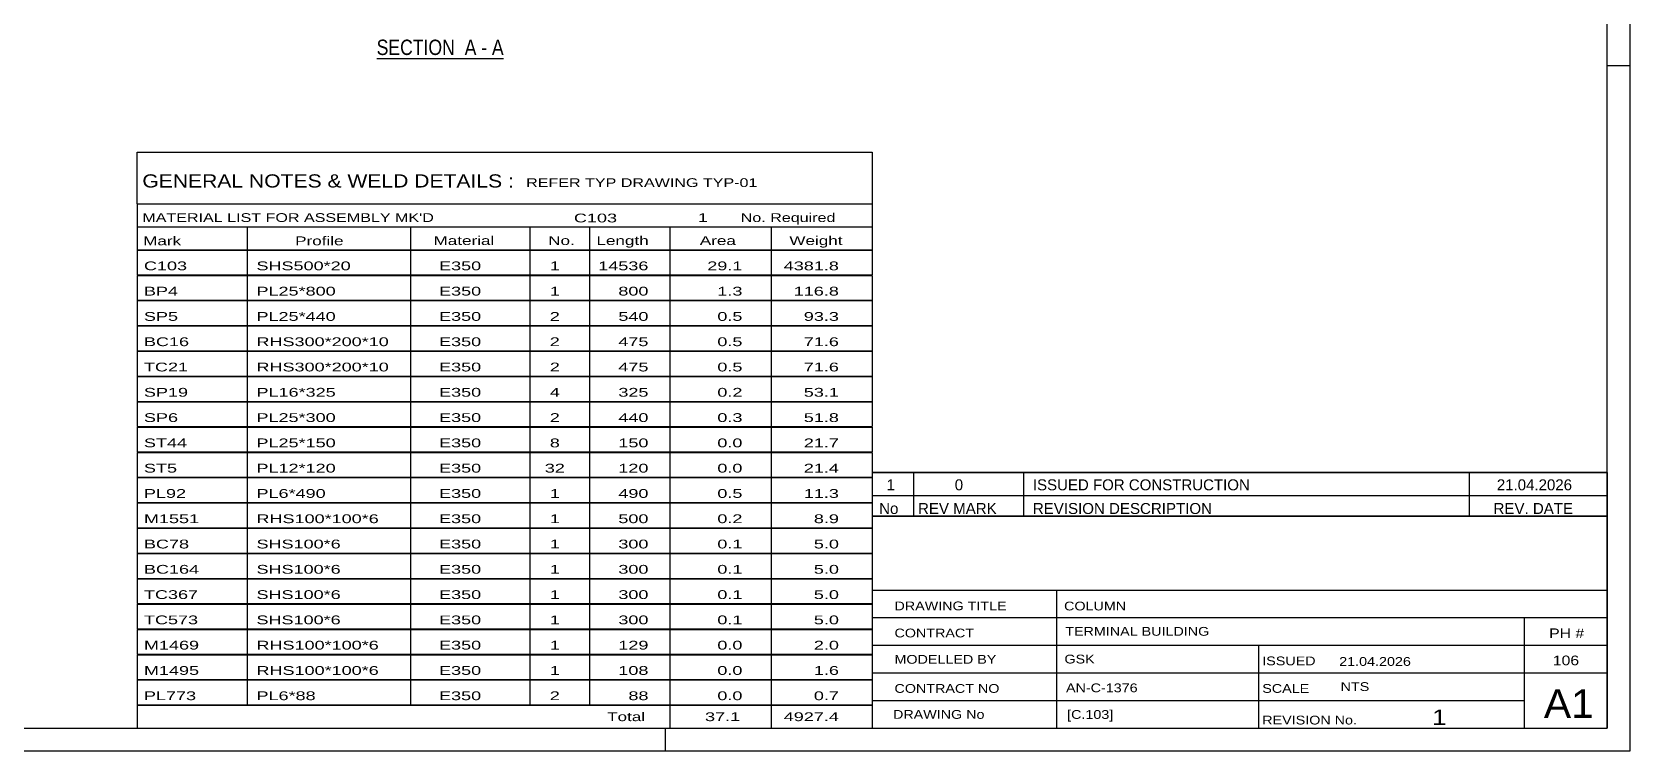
# Model space of a CAD drawing. Header units: millimetres. Extents: x -133 to 461, y -173 to 247.
# Drawn here: x 113 to 460.9, y -172.8 to -16.4 of the extents above; entities that cross this region are included whole.
import ezdxf

# ---------------------------------------------------------------- set-up
doc = ezdxf.new("R2010")
doc.units = ezdxf.units.MM
doc.styles.add('Arial Narrow', font='ARIALN.TTF', dxfattribs={"height": 0.2})

# ---------------------------------------------------------------- blocks, each defined once
blk = doc.blocks.new('Unknown-284928886-1134')
at = {"color": 5, "linetype": 'Continuous'}
for p, q in [((460.88, -172.79), (460.88, 247.21)), ((455.88, -167.79), (455.88, 242.21)), ((460.88, -23.79), (455.88, -23.79)), ((-128.12, -167.79), (455.88, -167.79)), ((250.88, -172.79), (250.88, -167.79)), ((-133.12, -172.79), (460.88, -172.79))]:
    blk.add_line(p, q, dxfattribs=at)
blk = doc.blocks.new('Unknown-284928886-17 - 3036')
at = {"color": 6, "linetype": 'Continuous'}
blk.add_line((188.04, -22.16), (215.68, -22.16), dxfattribs=at)
at = {"color": 0, "linetype": 'Continuous'}
blk.add_wipeout([(206.15, -21.41), (206.15, -17.91), (188.04, -17.91), (188.04, -21.41)], dxfattribs=at)
at = {"color": 7, "linetype": 'Continuous', "style": 'Arial Narrow'}
blk.add_text('SECTION ', height=3.34, dxfattribs=at).set_placement((188.04, -21.41))
at = {"color": 0, "linetype": 'Continuous'}
blk.add_wipeout([(209.75, -21.41), (209.75, -17.91), (207.2, -17.91), (207.2, -21.41)], dxfattribs=at)
blk.add_wipeout([(212.08, -21.41), (212.08, -17.91), (210.8, -17.91), (210.8, -21.41)], dxfattribs=at)
at = {"color": 7, "linetype": 'Continuous', "style": 'Arial Narrow'}
blk.add_text('A', height=3.34, dxfattribs=at).set_placement((207.2, -21.41))
at = {"color": 0, "linetype": 'Continuous'}
blk.add_wipeout([(215.68, -21.41), (215.68, -17.91), (213.13, -17.91), (213.13, -21.41)], dxfattribs=at)
at = {"color": 7, "linetype": 'Continuous', "style": 'Arial Narrow'}
for s, p in [('-', (210.8, -21.41)), ('A', (213.13, -21.41))]:
    blk.add_text(s, height=3.34, dxfattribs=at).set_placement(p)
blk = doc.blocks.new('Unknown-284928886-13457')
at = {"color": 7, "linetype": 'Continuous'}
for p, q in [((295.88, -121.74), (295.88, -167.79)), ((295.88, -121.74), (455.88, -121.74)), ((455.88, -121.79), (455.88, -167.79)), ((295.88, -137.79), (455.88, -137.79)), ((336.02, -137.79), (336.02, -167.79)), ((295.88, -143.79), (455.88, -143.79)), ((437.88, -167.74), (437.88, -143.74)), ((295.88, -149.79), (455.88, -149.79)), ((380.02, -149.79), (380.02, -167.79)), ((295.88, -155.79), (455.88, -155.79)), ((295.88, -161.79), (437.88, -161.79)), ((295.88, -167.79), (455.88, -167.79))]:
    blk.add_line(p, q, dxfattribs=at)
at = {"color": 7, "style": 'Arial Narrow'}
for s, height, width, p in [('DRAWING TITLE', 1.9089, 1.425378, (300.76, -142.19)), ('COLUMN', 1.909, 1.425378, (337.68, -142.21)), ('TERMINAL BUILDING', 1.9089, 1.425378, (337.94, -147.72)), ('CONTRACT', 1.909, 1.425378, (300.76, -148.08)), ('MODELLED BY', 1.9089, 1.425378, (300.76, -153.81)), ('GSK', 1.909, 1.425378, (337.76, -153.75)), ('ISSUED', 1.909, 1.425378, (380.82, -154.15)), ('21.04.2026', 1.909, 1.425378, (397.57, -154.27)), ('CONTRACT NO', 1.9089, 1.425378, (300.76, -160.14)), ('AN-C-1376', 1.909, 1.425378, (338.1, -160.01)), ('SCALE', 1.909, 1.425378, (380.82, -160.14)), ('A1', 6.204, 1.25, (442.12, -165.59)), ('DRAWING No', 1.909, 1.425378, (300.44, -165.79)), ('[C.103]', 1.909, 1.425378, (338.34, -165.8)), ('REVISION No.', 1.9089, 1.425378, (380.82, -167.02)), ('1', 3.34, 1.5, (417.79, -167.11))]:
    blk.add_text(s, height=height, dxfattribs=dict(at, width=width)).set_placement(p)
at = {"color": 7, "linetype": 'Continuous', "style": 'Arial Narrow'}
for s, height, width, p in [('PH #', 2.1, 1.42538, (443.28, -148.24)), ('106', 2.1, 1.42538, (444.07, -154.14)), ('NTS', 1.909, 1.425378, (397.88, -159.74))]:
    blk.add_text(s, height=height, dxfattribs=dict(at, width=width)).set_placement(p)
blk = doc.blocks.new('Unknown-284928886-13458')
at = {"color": 7, "linetype": 'Continuous'}
for p, q in [((295.88, -112.24), (455.88, -112.24)), ((455.88, -112.24), (295.88, -112.24)), ((295.88, -112.24), (295.88, -117.24)), ((304.88, -112.24), (304.88, -117.24)), ((328.88, -112.24), (328.88, -117.24)), ((425.88, -112.24), (425.88, -117.24)), ((455.88, -112.24), (455.88, -117.24)), ((295.88, -117.24), (455.88, -117.24)), ((295.88, -117.24), (295.88, -121.74)), ((295.88, -117.24), (455.88, -117.24)), ((304.88, -117.24), (304.88, -121.74)), ((328.88, -117.24), (328.88, -121.74)), ((425.88, -117.24), (425.88, -121.74)), ((455.88, -117.24), (455.88, -121.74)), ((455.88, -121.74), (295.88, -121.74))]:
    blk.add_line(p, q, dxfattribs=at)
at = {"color": 7, "linetype": 'Continuous', "style": 'Arial Narrow'}
for s, height, width, p in [('1', 2.39, 1.196471, (299.04, -116.09)), ('0', 2.39, 1.196471, (313.88, -116.09)), ('ISSUED FOR CONSTRUCTION', 2.3861, 1.196471, (330.88, -116.09)), ('21.04.2026', 2.386, 1.196471, (431.88, -116.09)), ('No', 2.386, 1.2, (297.42, -121.24)), ('REV MARK', 2.386, 1.2, (305.88, -121.24)), ('REVISION DESCRIPTION', 2.3861, 1.2, (330.88, -121.24)), ('REV. DATE', 2.386, 1.2, (431.16, -121.24))]:
    blk.add_text(s, height=height, dxfattribs=dict(at, width=width)).set_placement(p)
blk = doc.blocks.new('Unknown-284928886-13459')
at = {"color": 7, "linetype": 'Continuous'}
for p, q in [((135.88, -42.54), (295.88, -42.54)), ((135.88, -53.79), (135.88, -42.54)), ((295.88, -42.54), (295.88, -53.79)), ((135.88, -53.79), (295.88, -53.79)), ((135.88, -53.79), (135.88, -58.79)), ((295.88, -53.79), (295.88, -58.79)), ((135.88, -58.79), (295.88, -58.79)), ((135.88, -58.79), (135.88, -63.79)), ((159.88, -58.79), (159.88, -63.79)), ((195.38, -58.79), (195.38, -63.79)), ((221.38, -58.79), (221.38, -63.79)), ((234.38, -58.79), (234.38, -63.79)), ((251.88, -58.79), (251.88, -63.79)), ((273.88, -58.79), (273.88, -63.79)), ((295.88, -58.79), (295.88, -63.79)), ((135.88, -63.79), (295.88, -63.79)), ((135.88, -63.84), (135.88, -69.24)), ((135.88, -63.84), (295.88, -63.84)), ((159.88, -63.79), (159.88, -69.29)), ((195.38, -63.79), (195.38, -69.29)), ((221.38, -63.79), (221.38, -69.29)), ((234.38, -63.79), (234.38, -69.29)), ((251.88, -63.79), (251.88, -69.29)), ((273.88, -63.79), (273.88, -69.29)), ((295.88, -63.84), (295.88, -69.24)), ((135.88, -69.24), (295.88, -69.24)), ((135.88, -69.34), (135.88, -74.74)), ((135.88, -69.34), (295.88, -69.34)), ((159.88, -69.29), (159.88, -74.79)), ((195.38, -69.29), (195.38, -74.79)), ((221.38, -69.29), (221.38, -74.79)), ((234.38, -69.29), (234.38, -74.79)), ((251.88, -69.29), (251.88, -74.79)), ((273.88, -69.29), (273.88, -74.79)), ((295.88, -69.34), (295.88, -74.74)), ((135.88, -74.74), (295.88, -74.74)), ((135.88, -74.84), (135.88, -80.24)), ((135.88, -74.84), (295.88, -74.84)), ((159.88, -74.79), (159.88, -80.29)), ((195.38, -74.79), (195.38, -80.29)), ((221.38, -74.79), (221.38, -80.29)), ((234.38, -74.79), (234.38, -80.29)), ((251.88, -74.79), (251.88, -80.29)), ((273.88, -74.79), (273.88, -80.29)), ((295.88, -74.84), (295.88, -80.24)), ((135.88, -80.24), (295.88, -80.24)), ((135.88, -80.34), (135.88, -85.74)), ((135.88, -80.34), (295.88, -80.34)), ((159.88, -80.29), (159.88, -85.79)), ((195.38, -80.29), (195.38, -85.79)), ((221.38, -80.29), (221.38, -85.79)), ((234.38, -80.29), (234.38, -85.79)), ((251.88, -80.29), (251.88, -85.79)), ((273.88, -80.29), (273.88, -85.79)), ((295.88, -80.34), (295.88, -85.74)), ((135.88, -85.74), (295.88, -85.74)), ((135.88, -85.84), (135.88, -91.24)), ((135.88, -85.84), (295.88, -85.84)), ((159.88, -85.79), (159.88, -91.29)), ((195.38, -85.79), (195.38, -91.29)), ((221.38, -85.79), (221.38, -91.29)), ((234.38, -85.79), (234.38, -91.29)), ((251.88, -85.79), (251.88, -91.29)), ((273.88, -85.79), (273.88, -91.29)), ((295.88, -85.84), (295.88, -91.24)), ((135.88, -91.24), (295.88, -91.24)), ((135.88, -91.34), (135.88, -96.74)), ((135.88, -91.34), (295.88, -91.34)), ((159.88, -91.29), (159.88, -96.79)), ((195.38, -91.29), (195.38, -96.79)), ((221.38, -91.29), (221.38, -96.79)), ((234.38, -91.29), (234.38, -96.79)), ((251.88, -91.29), (251.88, -96.79)), ((273.88, -91.29), (273.88, -96.79)), ((295.88, -91.34), (295.88, -96.74)), ((135.88, -96.74), (295.88, -96.74)), ((135.88, -96.84), (135.88, -102.24)), ((135.88, -96.84), (295.88, -96.84)), ((159.88, -96.79), (159.88, -102.29)), ((195.38, -96.79), (195.38, -102.29)), ((221.38, -96.79), (221.38, -102.29)), ((234.38, -96.79), (234.38, -102.29)), ((251.88, -96.79), (251.88, -102.29)), ((273.88, -96.79), (273.88, -102.29)), ((295.88, -96.84), (295.88, -102.24)), ((135.88, -102.24), (295.88, -102.24)), ((135.88, -102.34), (135.88, -107.74)), ((135.88, -102.34), (295.88, -102.34)), ((159.88, -102.29), (159.88, -107.79)), ((195.38, -102.29), (195.38, -107.79)), ((221.38, -102.29), (221.38, -107.79)), ((234.38, -102.29), (234.38, -107.79)), ((251.88, -102.29), (251.88, -107.79)), ((273.88, -102.29), (273.88, -107.79)), ((295.88, -102.34), (295.88, -107.74)), ((135.88, -107.74), (295.88, -107.74)), ((159.88, -107.79), (159.88, -113.29)), ((195.38, -107.79), (195.38, -113.29)), ((221.38, -107.79), (221.38, -113.29)), ((234.38, -107.79), (234.38, -113.29)), ((251.88, -107.79), (251.88, -113.29)), ((273.88, -107.79), (273.88, -113.29)), ((135.88, -107.84), (135.88, -113.24)), ((135.88, -107.84), (295.88, -107.84)), ((295.88, -107.84), (295.88, -113.24)), ((135.88, -113.24), (295.88, -113.24)), ((135.88, -113.34), (135.88, -118.74)), ((135.88, -113.34), (295.88, -113.34)), ((159.88, -113.29), (159.88, -118.79)), ((195.38, -113.29), (195.38, -118.79)), ((221.38, -113.29), (221.38, -118.79)), ((234.38, -113.29), (234.38, -118.79)), ((251.88, -113.29), (251.88, -118.79)), ((273.88, -113.29), (273.88, -118.79)), ((295.88, -113.34), (295.88, -118.74)), ((135.88, -118.74), (295.88, -118.74)), ((135.88, -118.84), (135.88, -124.24)), ((135.88, -118.84), (295.88, -118.84)), ((159.88, -118.79), (159.88, -124.29)), ((195.38, -118.79), (195.38, -124.29)), ((221.38, -118.79), (221.38, -124.29)), ((234.38, -118.79), (234.38, -124.29)), ((251.88, -118.79), (251.88, -124.29)), ((273.88, -118.79), (273.88, -124.29)), ((295.88, -118.84), (295.88, -124.24)), ((135.88, -124.24), (295.88, -124.24)), ((135.88, -124.34), (135.88, -129.74)), ((135.88, -124.34), (295.88, -124.34)), ((159.88, -124.29), (159.88, -129.79)), ((195.38, -124.29), (195.38, -129.79)), ((221.38, -124.29), (221.38, -129.79)), ((234.38, -124.29), (234.38, -129.79)), ((251.88, -124.29), (251.88, -129.79)), ((273.88, -124.29), (273.88, -129.79)), ((295.88, -124.34), (295.88, -129.74)), ((135.88, -129.74), (295.88, -129.74)), ((135.88, -129.84), (135.88, -135.24)), ((135.88, -129.84), (295.88, -129.84)), ((159.88, -129.79), (159.88, -135.29)), ((195.38, -129.79), (195.38, -135.29)), ((221.38, -129.79), (221.38, -135.29)), ((234.38, -129.79), (234.38, -135.29)), ((251.88, -129.79), (251.88, -135.29)), ((273.88, -129.79), (273.88, -135.29)), ((295.88, -129.84), (295.88, -135.24)), ((135.88, -135.24), (295.88, -135.24)), ((135.88, -135.34), (135.88, -140.74)), ((135.88, -135.34), (295.88, -135.34)), ((159.88, -135.29), (159.88, -140.79)), ((195.38, -135.29), (195.38, -140.79)), ((221.38, -135.29), (221.38, -140.79)), ((234.38, -135.29), (234.38, -140.79)), ((251.88, -135.29), (251.88, -140.79)), ((273.88, -135.29), (273.88, -140.79)), ((295.88, -135.34), (295.88, -140.74)), ((135.88, -140.74), (295.88, -140.74)), ((135.88, -140.84), (135.88, -146.24)), ((135.88, -140.84), (295.88, -140.84)), ((159.88, -140.79), (159.88, -146.29)), ((195.38, -140.79), (195.38, -146.29)), ((221.38, -140.79), (221.38, -146.29)), ((234.38, -140.79), (234.38, -146.29)), ((251.88, -140.79), (251.88, -146.29)), ((273.88, -140.79), (273.88, -146.29)), ((295.88, -140.84), (295.88, -146.24)), ((135.88, -146.24), (295.88, -146.24)), ((135.88, -146.34), (135.88, -151.74)), ((135.88, -146.34), (295.88, -146.34)), ((159.88, -146.29), (159.88, -151.79)), ((195.38, -146.29), (195.38, -151.79)), ((221.38, -146.29), (221.38, -151.79)), ((234.38, -146.29), (234.38, -151.79)), ((251.88, -146.29), (251.88, -151.79)), ((273.88, -146.29), (273.88, -151.79)), ((295.88, -146.34), (295.88, -151.74)), ((135.88, -151.74), (295.88, -151.74)), ((135.88, -151.84), (135.88, -157.24)), ((135.88, -151.84), (295.88, -151.84)), ((159.88, -151.79), (159.88, -157.29)), ((195.38, -151.79), (195.38, -157.29)), ((221.38, -151.79), (221.38, -157.29)), ((234.38, -151.79), (234.38, -157.29)), ((251.88, -151.79), (251.88, -157.29)), ((273.88, -151.79), (273.88, -157.29)), ((295.88, -151.84), (295.88, -157.24)), ((135.88, -157.24), (295.88, -157.24)), ((135.88, -157.34), (135.88, -162.74)), ((135.88, -157.34), (295.88, -157.34)), ((159.88, -157.29), (159.88, -162.79)), ((195.38, -157.29), (195.38, -162.79)), ((221.38, -157.29), (221.38, -162.79)), ((234.38, -157.29), (234.38, -162.79)), ((251.88, -157.29), (251.88, -162.79)), ((273.88, -157.29), (273.88, -162.79)), ((295.88, -157.34), (295.88, -162.74)), ((135.88, -162.74), (295.88, -162.74)), ((135.88, -162.79), (295.88, -162.79)), ((135.88, -162.79), (135.88, -167.79)), ((251.88, -162.79), (251.88, -167.79)), ((273.88, -162.79), (273.88, -167.79)), ((295.88, -162.79), (295.88, -167.79)), ((135.88, -167.79), (295.88, -167.79))]:
    blk.add_line(p, q, dxfattribs=at)
at = {"color": 7, "style": 'Arial Narrow'}
for s, height, width, p in [('GENERAL NOTES & WELD DETAILS :', 2.8633, 1.4, (137.03, -50.23)), ('REFER TYP DRAWING TYP-01', 1.9089, 1.6, (220.58, -50.13)), ("MATERIAL LIST FOR ASSEMBLY MK'D", 1.9089, 1.6, (137.03, -57.73)), ('C103', 1.909, 1.794707, (230.98, -57.82)), ('1', 1.91, 1.794707, (257.96, -57.73)), ('No. Required', 1.9089, 1.6, (267.29, -57.73)), ('Mark', 1.909, 1.7, (137.21, -62.79)), ('Profile', 1.909, 1.7, (170.29, -62.79)), ('Material', 1.909, 1.7, (200.42, -62.73)), ('No.', 1.909, 1.7, (225.38, -62.73)), ('Length', 1.909, 1.7, (235.88, -62.73)), ('Area', 1.909, 1.7, (258.38, -62.73)), ('Weight', 1.909, 1.7, (277.88, -62.73))]:
    blk.add_text(s, height=height, dxfattribs=dict(at, width=width)).set_placement(p)
at = {"color": 7, "linetype": 'Continuous', "style": 'Arial Narrow'}
for s, height, width, p in [('C103', 1.909, 1.794707, (137.38, -68.23)), ('SHS500*20', 1.909, 1.794707, (161.88, -68.23)), ('E350', 1.909, 1.794707, (201.62, -68.23)), ('1', 1.91, 1.794707, (225.73, -68.23)), ('14536', 1.909, 1.794707, (236.27, -68.23)), ('29.1', 1.909, 1.794707, (260.01, -68.23)), ('4381.8', 1.909, 1.794707, (276.65, -68.23)), ('BP4', 1.909, 1.794707, (137.38, -73.73)), ('PL25*800', 1.909, 1.794707, (161.88, -73.73)), ('E350', 1.909, 1.794707, (201.62, -73.73)), ('1', 1.91, 1.794707, (225.73, -73.73)), ('800', 1.909, 1.794707, (240.65, -73.73)), ('1.3', 1.909, 1.794707, (262.2, -73.73)), ('116.8', 1.909, 1.794707, (278.83, -73.73)), ('SP5', 1.909, 1.794707, (137.38, -79.23)), ('PL25*440', 1.909, 1.794707, (161.88, -79.23)), ('E350', 1.909, 1.794707, (201.62, -79.23)), ('2', 1.91, 1.794707, (225.73, -79.23)), ('540', 1.909, 1.794707, (240.65, -79.23)), ('0.5', 1.909, 1.794707, (262.2, -79.23)), ('93.3', 1.909, 1.794707, (281.02, -79.23)), ('BC16', 1.909, 1.794707, (137.38, -84.73)), ('RHS300*200*10', 1.9089, 1.794707, (161.88, -84.73)), ('E350', 1.909, 1.794707, (201.62, -84.73)), ('2', 1.91, 1.794707, (225.73, -84.73)), ('475', 1.909, 1.794707, (240.65, -84.73)), ('0.5', 1.909, 1.794707, (262.2, -84.73)), ('71.6', 1.909, 1.794707, (281.02, -84.73)), ('TC21', 1.909, 1.794707, (137.38, -90.23)), ('RHS300*200*10', 1.9089, 1.794707, (161.88, -90.23)), ('E350', 1.909, 1.794707, (201.62, -90.23)), ('2', 1.91, 1.794707, (225.73, -90.23)), ('475', 1.909, 1.794707, (240.65, -90.23)), ('0.5', 1.909, 1.794707, (262.2, -90.23)), ('71.6', 1.909, 1.794707, (281.02, -90.23)), ('SP19', 1.909, 1.794707, (137.38, -95.73)), ('PL16*325', 1.909, 1.794707, (161.88, -95.73)), ('E350', 1.909, 1.794707, (201.62, -95.73)), ('4', 1.91, 1.794707, (225.73, -95.73)), ('325', 1.909, 1.794707, (240.65, -95.73)), ('0.2', 1.909, 1.794707, (262.2, -95.73)), ('53.1', 1.909, 1.794707, (281.02, -95.73)), ('SP6', 1.909, 1.794707, (137.38, -101.23)), ('PL25*300', 1.909, 1.794707, (161.88, -101.23)), ('E350', 1.909, 1.794707, (201.62, -101.23)), ('2', 1.91, 1.794707, (225.73, -101.23)), ('440', 1.909, 1.794707, (240.65, -101.23)), ('0.3', 1.909, 1.794707, (262.2, -101.23)), ('51.8', 1.909, 1.794707, (281.02, -101.23)), ('ST44', 1.909, 1.794707, (137.38, -106.73)), ('PL25*150', 1.909, 1.794707, (161.88, -106.73)), ('E350', 1.909, 1.794707, (201.62, -106.73)), ('8', 1.91, 1.794707, (225.73, -106.73)), ('150', 1.909, 1.794707, (240.65, -106.73)), ('0.0', 1.909, 1.794707, (262.2, -106.73)), ('21.7', 1.909, 1.794707, (281.02, -106.73)), ('ST5', 1.909, 1.794707, (137.38, -112.23)), ('PL12*120', 1.909, 1.794707, (161.88, -112.23)), ('E350', 1.909, 1.794707, (201.62, -112.23)), ('32', 1.909, 1.794707, (224.64, -112.23)), ('120', 1.909, 1.794707, (240.65, -112.23)), ('0.0', 1.909, 1.794707, (262.2, -112.23)), ('21.4', 1.909, 1.794707, (281.02, -112.23)), ('PL92', 1.909, 1.794707, (137.38, -117.73)), ('PL6*490', 1.909, 1.794707, (161.88, -117.73)), ('E350', 1.909, 1.794707, (201.62, -117.73)), ('1', 1.91, 1.794707, (225.73, -117.73)), ('490', 1.909, 1.794707, (240.65, -117.73)), ('0.5', 1.909, 1.794707, (262.2, -117.73)), ('11.3', 1.909, 1.794707, (281.02, -117.73)), ('M1551', 1.909, 1.794707, (137.38, -123.23)), ('RHS100*100*6', 1.9089, 1.794707, (161.88, -123.23)), ('E350', 1.909, 1.794707, (201.62, -123.23)), ('1', 1.91, 1.794707, (225.73, -123.23)), ('500', 1.909, 1.794707, (240.65, -123.23)), ('0.2', 1.909, 1.794707, (262.2, -123.23)), ('8.9', 1.909, 1.794707, (283.21, -123.23)), ('BC78', 1.909, 1.794707, (137.38, -128.73)), ('SHS100*6', 1.909, 1.794707, (161.88, -128.73)), ('E350', 1.909, 1.794707, (201.62, -128.73)), ('1', 1.91, 1.794707, (225.73, -128.73)), ('300', 1.909, 1.794707, (240.65, -128.73)), ('0.1', 1.909, 1.794707, (262.2, -128.73)), ('5.0', 1.909, 1.794707, (283.21, -128.73)), ('BC164', 1.909, 1.794707, (137.38, -134.23)), ('SHS100*6', 1.909, 1.794707, (161.88, -134.23)), ('E350', 1.909, 1.794707, (201.62, -134.23)), ('1', 1.91, 1.794707, (225.73, -134.23)), ('300', 1.909, 1.794707, (240.65, -134.23)), ('0.1', 1.909, 1.794707, (262.2, -134.23)), ('5.0', 1.909, 1.794707, (283.21, -134.23)), ('TC367', 1.909, 1.794707, (137.38, -139.73)), ('SHS100*6', 1.909, 1.794707, (161.88, -139.73)), ('E350', 1.909, 1.794707, (201.62, -139.73)), ('1', 1.91, 1.794707, (225.73, -139.73)), ('300', 1.909, 1.794707, (240.65, -139.73)), ('0.1', 1.909, 1.794707, (262.2, -139.73)), ('5.0', 1.909, 1.794707, (283.21, -139.73)), ('TC573', 1.909, 1.794707, (137.38, -145.23)), ('SHS100*6', 1.909, 1.794707, (161.88, -145.23)), ('E350', 1.909, 1.794707, (201.62, -145.23)), ('1', 1.91, 1.794707, (225.73, -145.23)), ('300', 1.909, 1.794707, (240.65, -145.23)), ('0.1', 1.909, 1.794707, (262.2, -145.23)), ('5.0', 1.909, 1.794707, (283.21, -145.23)), ('M1469', 1.909, 1.794707, (137.38, -150.73)), ('RHS100*100*6', 1.9089, 1.794707, (161.88, -150.73)), ('E350', 1.909, 1.794707, (201.62, -150.73)), ('1', 1.91, 1.794707, (225.73, -150.73)), ('129', 1.909, 1.794707, (240.65, -150.73)), ('0.0', 1.909, 1.794707, (262.2, -150.73)), ('2.0', 1.909, 1.794707, (283.21, -150.73)), ('M1495', 1.909, 1.794707, (137.38, -156.23)), ('RHS100*100*6', 1.9089, 1.794707, (161.88, -156.23)), ('E350', 1.909, 1.794707, (201.62, -156.23)), ('1', 1.91, 1.794707, (225.73, -156.23)), ('108', 1.909, 1.794707, (240.65, -156.23)), ('0.0', 1.909, 1.794707, (262.2, -156.23)), ('1.6', 1.909, 1.794707, (283.21, -156.23)), ('PL773', 1.909, 1.794707, (137.38, -161.73)), ('PL6*88', 1.909, 1.794707, (161.88, -161.73)), ('E350', 1.909, 1.794707, (201.62, -161.73)), ('2', 1.91, 1.794707, (225.73, -161.73)), ('88', 1.909, 1.794707, (242.84, -161.73)), ('0.0', 1.909, 1.794707, (262.2, -161.73)), ('0.7', 1.909, 1.794707, (283.21, -161.73)), ('Total', 1.909, 1.7, (238.21, -166.29)), ('37.1', 1.909, 1.794707, (259.52, -166.29)), ('4927.4', 1.909, 1.794707, (276.65, -166.29))]:
    blk.add_text(s, height=height, dxfattribs=dict(at, width=width)).set_placement(p)

msp = doc.modelspace()

# ---------------------------------------------------------------- block references
for name in ['Unknown-284928886-1134', 'Unknown-284928886-13459', 'Unknown-284928886-13458', 'Unknown-284928886-13457']:
    msp.add_blockref(name, (0, 0))

# ---------------------------------------------------------------- next in the draw order: block references
msp.add_blockref('Unknown-284928886-17 - 3036', (0, 0))

doc.saveas('drawing.dxf')
